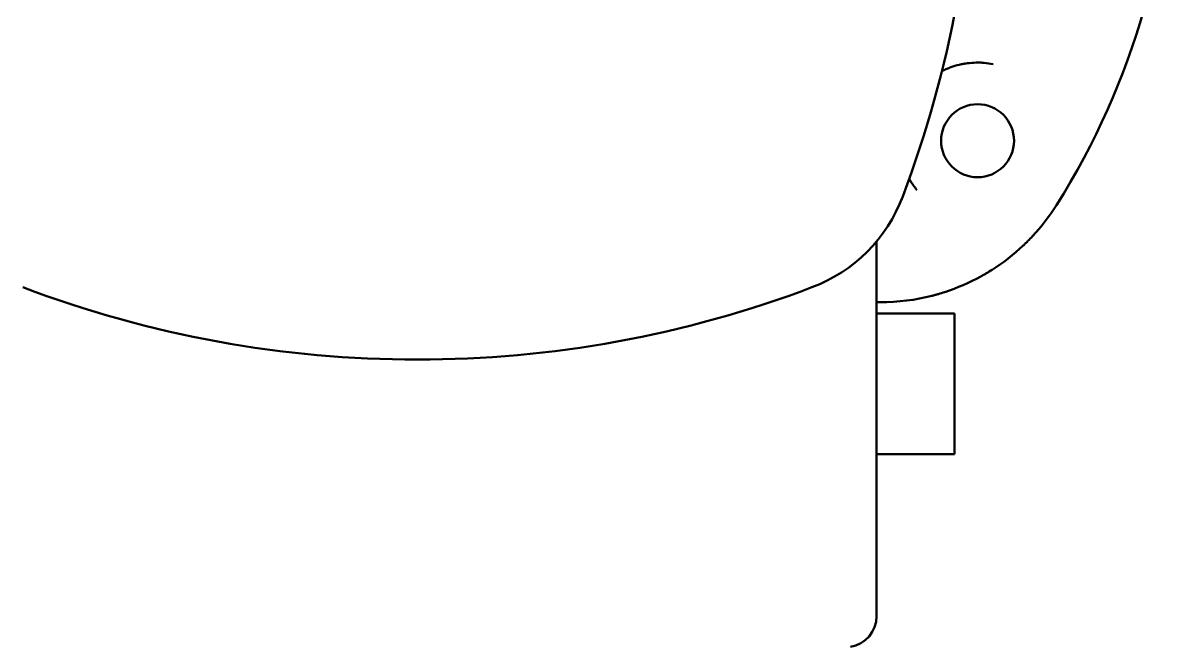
# Model space of a CAD drawing. Header units: millimetres. Extents: x 1510 to 10524, y 7125 to 13164.
# Drawn here: x 7790.89 to 7812.96, y 12875.54 to 12887.51 of the extents above; entities that cross this region are included whole.
import ezdxf

# ---------------------------------------------------------------- set-up
doc = ezdxf.new("R2010")
doc.units = ezdxf.units.MM
doc.header["$LTSCALE"] = 4
doc.layers.add('Visible (ISO)', color=7, linetype='Continuous', lineweight=50)

msp = doc.modelspace()

# ---------------------------------------------------------------- linework, layer by layer
at = {"layer": 'Visible (ISO)'}
for p, q in [((7807.273, 12883.321), (7807.273, 12876.129)), ((7807.345, 12882.152), (7807.273, 12882.152)), ((7808.773, 12881.937), (7807.273, 12881.937)), ((7808.773, 12879.237), (7808.773, 12881.937)), ((7808.773, 12879.237), (7807.273, 12879.237))]:
    msp.add_line(p, q, dxfattribs=at)
msp.add_circle((7809.213, 12885.252), 0.7, dxfattribs=at)
for centre, radius, start, end in [((7798.463, 12891.752), 14.5, 327.769, 32.231), ((7787.813, 12891.752), 21.35, 339.2294, 20.7706), ((7804.971, 12885.244), 3, 290.7706, 339.2294), ((7798.463, 12902.402), 21.35, 249.2294, 290.7706), ((7806.673, 12876.129), 0.6, 279.4317, 0)]:
    msp.add_arc(centre, radius, start, end, dxfattribs=at)
for points, knots in [([(7809.511, 12886.722), (7809.451, 12886.734), (7809.394, 12886.742), (7809.312, 12886.749), (7809.286, 12886.75), (7809.247, 12886.751), (7809.228, 12886.752), (7809.207, 12886.752), (7809.196, 12886.752), (7809.191, 12886.752), (7809.188, 12886.752), (7809.187, 12886.751), (7809.186, 12886.751), (7809.127, 12886.75), (7809.071, 12886.746), (7808.99, 12886.735), (7808.963, 12886.731), (7808.924, 12886.724), (7808.905, 12886.72), (7808.883, 12886.715), (7808.872, 12886.712), (7808.868, 12886.711), (7808.864, 12886.711), (7808.863, 12886.71), (7808.806, 12886.696), (7808.752, 12886.68), (7808.674, 12886.652), (7808.649, 12886.642), (7808.612, 12886.626), (7808.593, 12886.618), (7808.572, 12886.608), (7808.562, 12886.603), (7808.558, 12886.601), (7808.555, 12886.599), (7808.553, 12886.599), (7808.544, 12886.594), (7808.537, 12886.59), (7808.529, 12886.587)], [0, 0, 0, 0, 0.0625, 0.0625, 0.09375, 0.09375, 0.109375, 0.1171875, 0.1210938, 0.1230469, 0.1240234, 0.1240234, 0.125, 0.125, 0.1875, 0.1875, 0.21875, 0.21875, 0.234375, 0.2421875, 0.2460938, 0.2480469, 0.2480469, 0.25, 0.25, 0.3125, 0.3125, 0.34375, 0.34375, 0.359375, 0.3671875, 0.3710937, 0.3730469, 0.3730469, 0.375, 0.375, 0.3841808, 0.3841808, 0.3841808, 0.3841808]), ([(7807.902, 12884.523), (7807.903, 12884.521), (7807.905, 12884.519), (7807.906, 12884.517), (7807.906, 12884.516), (7807.906, 12884.516), (7807.907, 12884.515), (7807.911, 12884.507), (7807.916, 12884.5), (7807.92, 12884.492), (7807.955, 12884.432), (7807.998, 12884.369), (7808.05, 12884.305)], [0.741901, 0.741901, 0.741901, 0.741901, 0.7480469, 0.7480469, 0.7480469, 0.75, 0.75, 0.75, 0.7791876, 0.7791876, 0.7791876, 1, 1, 1, 1]), ([(7810.729, 12884.018), (7810.595, 12883.805), (7810.44, 12883.604), (7810.267, 12883.42), (7810.238, 12883.389), (7810.209, 12883.359), (7810.179, 12883.329), (7810.164, 12883.314), (7810.149, 12883.299), (7810.134, 12883.284), (7810.119, 12883.269), (7810.104, 12883.255), (7810.088, 12883.24), (7809.906, 12883.068), (7809.706, 12882.912), (7809.492, 12882.776), (7809.456, 12882.754), (7809.42, 12882.732), (7809.384, 12882.71), (7809.365, 12882.699), (7809.347, 12882.688), (7809.329, 12882.678), (7809.319, 12882.673), (7809.31, 12882.667), (7809.301, 12882.662), (7809.296, 12882.66), (7809.292, 12882.657), (7809.287, 12882.655), (7809.282, 12882.652), (7809.278, 12882.649), (7809.273, 12882.647), (7809.055, 12882.527), (7808.824, 12882.426), (7808.582, 12882.348), (7808.542, 12882.335), (7808.501, 12882.322), (7808.461, 12882.31), (7808.44, 12882.304), (7808.42, 12882.299), (7808.399, 12882.293), (7808.389, 12882.29), (7808.379, 12882.288), (7808.369, 12882.285), (7808.363, 12882.283), (7808.358, 12882.282), (7808.353, 12882.281), (7808.348, 12882.279), (7808.343, 12882.278), (7808.338, 12882.277), (7808.021, 12882.196), (7807.687, 12882.152), (7807.345, 12882.152)], [0, 0, 0, 0, 0.1875, 0.1875, 0.1875, 0.21875, 0.21875, 0.21875, 0.234375, 0.234375, 0.234375, 0.25, 0.25, 0.25, 0.4375, 0.4375, 0.4375, 0.46875, 0.46875, 0.46875, 0.484375, 0.484375, 0.484375, 0.492188, 0.492188, 0.492188, 0.496094, 0.496094, 0.496094, 0.5, 0.5, 0.5, 0.6875, 0.6875, 0.6875, 0.71875, 0.71875, 0.71875, 0.734375, 0.734375, 0.734375, 0.742188, 0.742188, 0.742188, 0.746094, 0.746094, 0.746094, 0.75, 0.75, 0.75, 1, 1, 1, 1])]:
    msp.add_open_spline(points, degree=3, knots=knots, dxfattribs=at)

doc.saveas('drawing.dxf')
